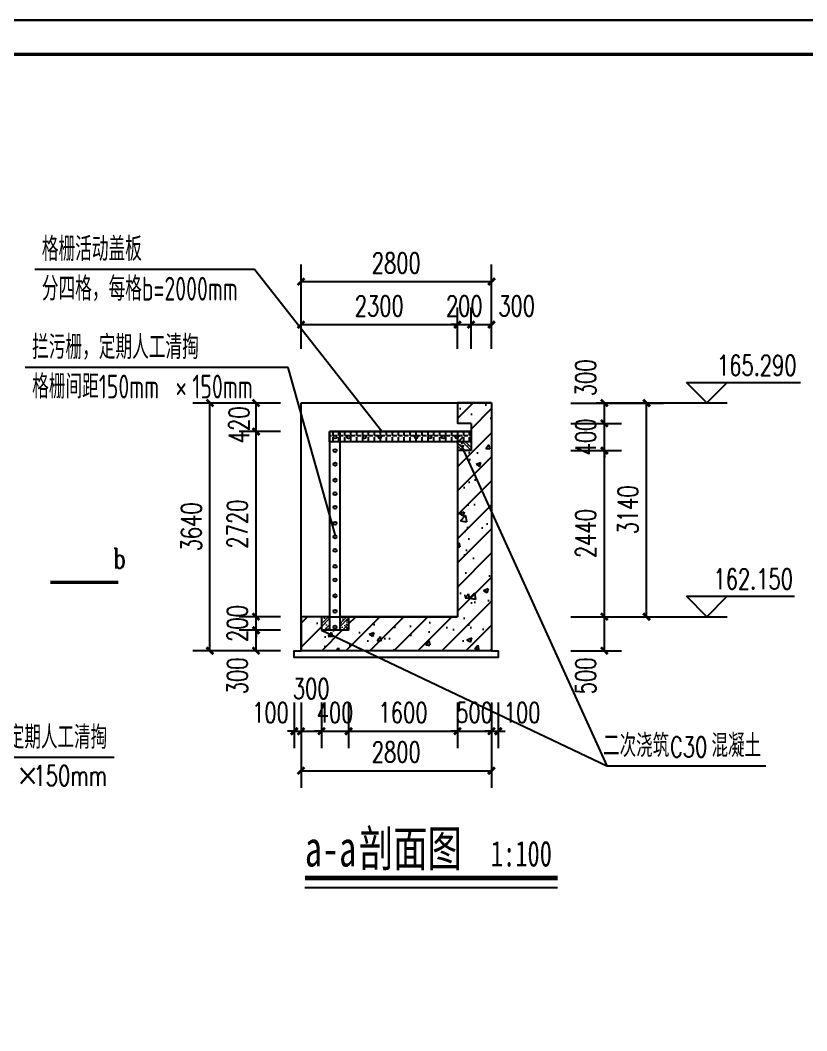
# Model space of a CAD drawing. Header units: millimetres. Extents: x -725 to 2274960, y -506 to 2980382.
# Drawn here: x 2133166 to 2144731, y 2671182 to 2686032 of the extents above; entities that cross this region are included whole.
import ezdxf

# ---------------------------------------------------------------- set-up
doc = ezdxf.new("R2010")
doc.units = ezdxf.units.MM
doc.header["$LTSCALE"] = 1000
for name, color, linetype in [('1', 1, 'Continuous'), ('AXIS', 3, 'Continuous'), ('DIM_ELEV', 3, 'Continuous'), ('DIM_LEAD', 3, 'Continuous'), ('DIM_SYMB', 3, 'Continuous'), ('PUB_DIM', 3, 'Continuous'), ('PUB_TITLE', 4, 'Continuous'), ('YHJ_剖面_梁板', 4, 'Continuous'), ('线框', 2, 'Continuous'), ('细线', 4, 'Continuous')]:
    doc.layers.add(name, color=color, linetype=linetype)
doc.styles.add('_TCH_DIM', font='SIMPLEX', dxfattribs={"bigfont": 'GBCBIG'})
doc.styles.add('_TCH_DIM_T3', font='SIMPLEX', dxfattribs={"width": 0.705882, "bigfont": 'GBCBIG'})
doc.styles.add('_TCH_LABEL', font='COMPLEX', dxfattribs={"bigfont": 'GBCBIG'})
doc.styles.add('biaotilan', font='', dxfattribs={"width": 0.7})
doc.styles.add('TSSD_Rein', font='tssdeng.shx', dxfattribs={"width": 0.7, "bigfont": 'hztxt.shx'})
doc.styles.get('biaotilan').set_extended_font_data('SimSun')
doc.dimstyles.new('_TCH_ARCH&&100', dxfattribs={"dimtxt": 297.5, "dimasz": 100, "dimexe": 250, "dimexo": 300, "dimgap": 126.25, "dimtad": 1, "dimdec": 0, "dimzin": 0, "dimdsep": 46, "dimtxsty": '_TCH_DIM_T3', "dimblk": 'ARCHTICK', "dimcen": 0.09, "dimclrt": 7, "dimazin": 2, "dimtfac": 1, "dimtdec": 0, "dimtix": 1, "dimtmove": 2, "dimatfit": 3, "dimfxl": 75, "dimtolj": 1, "dimtzin": 0, "dimarcsym": 0})
doc.dimstyles.new('_TCH_ARCH_MM_M&&100', dxfattribs={"dimtxt": 297.5, "dimasz": 100, "dimexe": 250, "dimexo": 300, "dimgap": 126.25, "dimtad": 1, "dimdec": 0, "dimzin": 0, "dimdsep": 46, "dimtxsty": '_TCH_DIM_T3', "dimblk": 'ARCHTICK', "dimcen": 0.09, "dimclrt": 7, "dimazin": 2, "dimtfac": 1, "dimtdec": 0, "dimtix": 1, "dimtmove": 2, "dimatfit": 3, "dimfxl": 75, "dimtolj": 1, "dimtzin": 0, "dimarcsym": 0})

# ---------------------------------------------------------------- blocks, each defined once
blk = doc.blocks.new('HAYJZ A3')
blk.add_lwpolyline([(4975, -403417), (46975, -403417), (46975, -433117), (4975, -433117), (4975, -403417)])
at = {"const_width": 50}
blk.add_lwpolyline([(7475, -403917), (46475, -403917), (46475, -432617), (7475, -432617), (7475, -403917)], dxfattribs=at)
at = {"layer": 'PUB_TITLE'}
blk.add_lwpolyline([(4975, -433117), (46975, -433117), (46975, -403417), (4975, -403417)], close=True, dxfattribs=at)
blk = doc.blocks.new('_ArchTick')
at = {"color": 0, "linetype": 'ByBlock', "const_width": 0.4}
blk.add_lwpolyline([(-0.5, -0.5), (0.5, 0.5)], dxfattribs=at)
blk = doc.blocks.new('*D355')
at = {"layer": 'Defpoints', "color": 0, "transparency": 16777216}
for p in [(2140961, 2677267), (2141755, 2677267), (2140961, 2676767)]:
    blk.add_point(p, dxfattribs=at)
at = {"layer": 'DIM_ELEV', "color": 0, "lineweight": -2, "transparency": 16777216}
for p, q in [((2141261, 2677267), (2142005, 2677267)), ((2141755, 2676767), (2141755, 2677267)), ((2141261, 2676767), (2142005, 2676767))]:
    blk.add_line(p, q, dxfattribs=at)
at = {"layer": 'DIM_ELEV', "color": 0, "lineweight": -2, "transparency": 16777216, "xscale": 100, "yscale": 100, "zscale": 100}
for p, rotation in [((2141755, 2677267), 90), ((2141755, 2676767), 270)]:
    blk.add_blockref('_ArchTick', p, dxfattribs=dict(at, rotation=rotation))
at = {"layer": 'DIM_ELEV', "color": 7, "transparency": 16777216, "insert": (2141480, 2676397), "char_height": 297.5, "attachment_point": 5, "rotation": 90, "style": '_TCH_DIM_T3'}
blk.add_mtext('\\A1;500', dxfattribs=at)
blk = doc.blocks.new('*D356')
at = {"layer": 'Defpoints', "color": 0, "transparency": 16777216}
for p in [(2140961, 2679708), (2141755, 2679708), (2140961, 2677267)]:
    blk.add_point(p, dxfattribs=at)
at = {"layer": 'DIM_ELEV', "color": 0, "lineweight": -2, "transparency": 16777216}
for p, q in [((2141261, 2679708), (2142005, 2679708)), ((2141755, 2677267), (2141755, 2679708)), ((2141261, 2677267), (2142005, 2677267))]:
    blk.add_line(p, q, dxfattribs=at)
at = {"layer": 'DIM_ELEV', "color": 0, "lineweight": -2, "transparency": 16777216, "xscale": 100, "yscale": 100, "zscale": 100}
for p, rotation in [((2141755, 2679708), 90), ((2141755, 2677267), 270)]:
    blk.add_blockref('_ArchTick', p, dxfattribs=dict(at, rotation=rotation))
at = {"layer": 'DIM_ELEV', "color": 7, "transparency": 16777216, "insert": (2141480, 2678488), "char_height": 297.5, "attachment_point": 5, "rotation": 90, "style": '_TCH_DIM_T3'}
blk.add_mtext('\\A1;2440', dxfattribs=at)
blk = doc.blocks.new('*D357')
at = {"layer": 'Defpoints', "color": 0, "transparency": 16777216}
for p in [(2140961, 2680108), (2141755, 2680108), (2140961, 2679708)]:
    blk.add_point(p, dxfattribs=at)
at = {"layer": 'DIM_ELEV', "color": 0, "lineweight": -2, "transparency": 16777216}
for p, q in [((2141755, 2680108), (2141755, 2680208)), ((2141261, 2680108), (2142005, 2680108)), ((2141755, 2679708), (2141755, 2680108)), ((2141261, 2679708), (2142005, 2679708)), ((2141755, 2679708), (2141755, 2679608))]:
    blk.add_line(p, q, dxfattribs=at)
at = {"layer": 'DIM_ELEV', "color": 0, "lineweight": -2, "transparency": 16777216, "xscale": 100, "yscale": 100, "zscale": 100}
for p, rotation in [((2141755, 2680108), 270), ((2141755, 2679708), 90)]:
    blk.add_blockref('_ArchTick', p, dxfattribs=dict(at, rotation=rotation))
at = {"layer": 'DIM_ELEV', "color": 7, "transparency": 16777216, "insert": (2141480, 2679908), "char_height": 297.5, "attachment_point": 5, "rotation": 90, "style": '_TCH_DIM_T3'}
blk.add_mtext('\\A1;400', dxfattribs=at)
blk = doc.blocks.new('*D358')
at = {"layer": 'Defpoints', "color": 0, "transparency": 16777216}
for p in [(2140961, 2680407), (2141755, 2680407), (2140961, 2680108)]:
    blk.add_point(p, dxfattribs=at)
at = {"layer": 'DIM_ELEV', "color": 0, "lineweight": -2, "transparency": 16777216}
for p, q in [((2141261, 2680407), (2142005, 2680407)), ((2141755, 2680108), (2141755, 2680407)), ((2141261, 2680108), (2142005, 2680108))]:
    blk.add_line(p, q, dxfattribs=at)
at = {"layer": 'DIM_ELEV', "color": 0, "lineweight": -2, "transparency": 16777216, "xscale": 100, "yscale": 100, "zscale": 100}
for p, rotation in [((2141755, 2680407), 90), ((2141755, 2680108), 270)]:
    blk.add_blockref('_ArchTick', p, dxfattribs=dict(at, rotation=rotation))
at = {"layer": 'DIM_ELEV', "color": 7, "transparency": 16777216, "insert": (2141480, 2680777), "char_height": 297.5, "attachment_point": 5, "rotation": 90, "style": '_TCH_DIM_T3'}
blk.add_mtext('\\A1;300', dxfattribs=at)
blk = doc.blocks.new('*D359')
at = {"layer": 'Defpoints', "color": 0, "transparency": 16777216}
for p in [(2141261, 2680407), (2142375, 2680407), (2141261, 2677267)]:
    blk.add_point(p, dxfattribs=at)
at = {"layer": 'PUB_DIM', "color": 0, "lineweight": -2, "transparency": 16777216}
for p, q in [((2141561, 2680407), (2142625, 2680407)), ((2142375, 2677267), (2142375, 2680407)), ((2141561, 2677267), (2142625, 2677267))]:
    blk.add_line(p, q, dxfattribs=at)
at = {"layer": 'PUB_DIM', "color": 0, "lineweight": -2, "transparency": 16777216, "xscale": 100, "yscale": 100, "zscale": 100}
for p, rotation in [((2142375, 2680407), 90), ((2142375, 2677267), 270)]:
    blk.add_blockref('_ArchTick', p, dxfattribs=dict(at, rotation=rotation))
at = {"layer": 'PUB_DIM', "color": 7, "transparency": 16777216, "insert": (2142100, 2678837), "char_height": 297.5, "attachment_point": 5, "rotation": 90, "style": '_TCH_DIM_T3'}
blk.add_mtext('\\A1;3140', dxfattribs=at)
blk = doc.blocks.new('*D360')
at = {"layer": 'Defpoints', "color": 0, "transparency": 16777216}
for p in [(2137195, 2676304), (2137295, 2676304), (2137295, 2675584)]:
    blk.add_point(p, dxfattribs=at)
at = {"layer": 'PUB_DIM', "color": 0, "lineweight": -2, "transparency": 16777216}
for p, q in [((2137195, 2676004), (2137195, 2675334)), ((2137295, 2676004), (2137295, 2675334)), ((2137195, 2675584), (2137095, 2675584)), ((2137195, 2675584), (2137295, 2675584)), ((2137295, 2675584), (2137395, 2675584))]:
    blk.add_line(p, q, dxfattribs=at)
at = {"layer": 'PUB_DIM', "color": 0, "lineweight": -2, "transparency": 16777216, "xscale": 100, "yscale": 100, "zscale": 100}
blk.add_blockref('_ArchTick', (2137195, 2675584), dxfattribs=at)
at = {"layer": 'PUB_DIM', "color": 0, "lineweight": -2, "transparency": 16777216, "xscale": 100, "yscale": 100, "zscale": 100, "rotation": 180}
blk.add_blockref('_ArchTick', (2137295, 2675584), dxfattribs=at)
at = {"layer": 'PUB_DIM', "color": 7, "transparency": 16777216, "insert": (2136845, 2675859), "char_height": 297.5, "attachment_point": 5, "style": '_TCH_DIM_T3'}
blk.add_mtext('\\A1;100', dxfattribs=at)
blk = doc.blocks.new('*D361')
at = {"layer": 'Defpoints', "color": 0, "transparency": 16777216}
for p in [(2137295, 2676304), (2137595, 2676304), (2137595, 2675584)]:
    blk.add_point(p, dxfattribs=at)
at = {"layer": 'PUB_DIM', "color": 0, "lineweight": -2, "transparency": 16777216}
for p, q in [((2137295, 2676004), (2137295, 2675334)), ((2137595, 2676004), (2137595, 2675334)), ((2137295, 2675584), (2137595, 2675584))]:
    blk.add_line(p, q, dxfattribs=at)
at = {"layer": 'PUB_DIM', "color": 0, "lineweight": -2, "transparency": 16777216, "xscale": 100, "yscale": 100, "zscale": 100, "rotation": 180}
blk.add_blockref('_ArchTick', (2137295, 2675584), dxfattribs=at)
at = {"layer": 'PUB_DIM', "color": 0, "lineweight": -2, "transparency": 16777216, "xscale": 100, "yscale": 100, "zscale": 100}
blk.add_blockref('_ArchTick', (2137595, 2675584), dxfattribs=at)
at = {"layer": 'PUB_DIM', "color": 7, "transparency": 16777216, "insert": (2137445, 2676209), "char_height": 297.5, "attachment_point": 5, "style": '_TCH_DIM_T3'}
blk.add_mtext('\\A1;300', dxfattribs=at)
blk = doc.blocks.new('*D362')
at = {"layer": 'Defpoints', "color": 0, "transparency": 16777216}
for p in [(2137595, 2676304), (2137995, 2676304), (2137995, 2675584)]:
    blk.add_point(p, dxfattribs=at)
at = {"layer": 'PUB_DIM', "color": 0, "lineweight": -2, "transparency": 16777216}
for p, q in [((2137595, 2676004), (2137595, 2675334)), ((2137995, 2676004), (2137995, 2675334)), ((2137595, 2675584), (2137495, 2675584)), ((2137595, 2675584), (2137995, 2675584)), ((2137995, 2675584), (2138095, 2675584))]:
    blk.add_line(p, q, dxfattribs=at)
at = {"layer": 'PUB_DIM', "color": 0, "lineweight": -2, "transparency": 16777216, "xscale": 100, "yscale": 100, "zscale": 100}
blk.add_blockref('_ArchTick', (2137595, 2675584), dxfattribs=at)
at = {"layer": 'PUB_DIM', "color": 0, "lineweight": -2, "transparency": 16777216, "xscale": 100, "yscale": 100, "zscale": 100, "rotation": 180}
blk.add_blockref('_ArchTick', (2137995, 2675584), dxfattribs=at)
at = {"layer": 'PUB_DIM', "color": 7, "transparency": 16777216, "insert": (2137795, 2675859), "char_height": 297.5, "attachment_point": 5, "style": '_TCH_DIM_T3'}
blk.add_mtext('\\A1;400', dxfattribs=at)
blk = doc.blocks.new('*D363')
at = {"layer": 'Defpoints', "color": 0, "transparency": 16777216}
for p in [(2137995, 2676304), (2139595, 2676304), (2139595, 2675584)]:
    blk.add_point(p, dxfattribs=at)
at = {"layer": 'PUB_DIM', "color": 0, "lineweight": -2, "transparency": 16777216}
for p, q in [((2137995, 2676004), (2137995, 2675334)), ((2139595, 2676004), (2139595, 2675334)), ((2137995, 2675584), (2139595, 2675584))]:
    blk.add_line(p, q, dxfattribs=at)
at = {"layer": 'PUB_DIM', "color": 0, "lineweight": -2, "transparency": 16777216, "xscale": 100, "yscale": 100, "zscale": 100, "rotation": 180}
blk.add_blockref('_ArchTick', (2137995, 2675584), dxfattribs=at)
at = {"layer": 'PUB_DIM', "color": 0, "lineweight": -2, "transparency": 16777216, "xscale": 100, "yscale": 100, "zscale": 100}
blk.add_blockref('_ArchTick', (2139595, 2675584), dxfattribs=at)
at = {"layer": 'PUB_DIM', "color": 7, "transparency": 16777216, "insert": (2138795, 2675859), "char_height": 297.5, "attachment_point": 5, "style": '_TCH_DIM_T3'}
blk.add_mtext('\\A1;1600', dxfattribs=at)
blk = doc.blocks.new('*D364')
at = {"layer": 'Defpoints', "color": 0, "transparency": 16777216}
for p in [(2139595, 2676304), (2140095, 2676304), (2140095, 2675584)]:
    blk.add_point(p, dxfattribs=at)
at = {"layer": 'PUB_DIM', "color": 0, "lineweight": -2, "transparency": 16777216}
for p, q in [((2139595, 2676004), (2139595, 2675334)), ((2140095, 2676004), (2140095, 2675334)), ((2139595, 2675584), (2139495, 2675584)), ((2139595, 2675584), (2140095, 2675584)), ((2140095, 2675584), (2140195, 2675584))]:
    blk.add_line(p, q, dxfattribs=at)
at = {"layer": 'PUB_DIM', "color": 0, "lineweight": -2, "transparency": 16777216, "xscale": 100, "yscale": 100, "zscale": 100}
blk.add_blockref('_ArchTick', (2139595, 2675584), dxfattribs=at)
at = {"layer": 'PUB_DIM', "color": 0, "lineweight": -2, "transparency": 16777216, "xscale": 100, "yscale": 100, "zscale": 100, "rotation": 180}
blk.add_blockref('_ArchTick', (2140095, 2675584), dxfattribs=at)
at = {"layer": 'PUB_DIM', "color": 7, "transparency": 16777216, "insert": (2139845, 2675859), "char_height": 297.5, "attachment_point": 5, "style": '_TCH_DIM_T3'}
blk.add_mtext('\\A1;500', dxfattribs=at)
blk = doc.blocks.new('*D365')
at = {"layer": 'Defpoints', "color": 0, "transparency": 16777216}
for p in [(2140095, 2676304), (2140195, 2676304), (2140195, 2675584)]:
    blk.add_point(p, dxfattribs=at)
at = {"layer": 'PUB_DIM', "color": 0, "lineweight": -2, "transparency": 16777216}
for p, q in [((2140095, 2676004), (2140095, 2675334)), ((2140195, 2676004), (2140195, 2675334)), ((2140095, 2675584), (2139995, 2675584)), ((2140095, 2675584), (2140195, 2675584)), ((2140195, 2675584), (2140295, 2675584))]:
    blk.add_line(p, q, dxfattribs=at)
at = {"layer": 'PUB_DIM', "color": 0, "lineweight": -2, "transparency": 16777216, "xscale": 100, "yscale": 100, "zscale": 100}
blk.add_blockref('_ArchTick', (2140095, 2675584), dxfattribs=at)
at = {"layer": 'PUB_DIM', "color": 0, "lineweight": -2, "transparency": 16777216, "xscale": 100, "yscale": 100, "zscale": 100, "rotation": 180}
blk.add_blockref('_ArchTick', (2140195, 2675584), dxfattribs=at)
at = {"layer": 'PUB_DIM', "color": 7, "transparency": 16777216, "insert": (2140545, 2675859), "char_height": 297.5, "attachment_point": 5, "style": '_TCH_DIM_T3'}
blk.add_mtext('\\A1;100', dxfattribs=at)
blk = doc.blocks.new('*D366')
at = {"layer": 'Defpoints', "color": 0, "transparency": 16777216}
for p in [(2137295, 2676004), (2140095, 2676004), (2140095, 2675004)]:
    blk.add_point(p, dxfattribs=at)
at = {"layer": 'PUB_DIM', "color": 0, "lineweight": -2, "transparency": 16777216}
for p, q in [((2137295, 2675704), (2137295, 2674754)), ((2140095, 2675704), (2140095, 2674754)), ((2137295, 2675004), (2140095, 2675004))]:
    blk.add_line(p, q, dxfattribs=at)
at = {"layer": 'PUB_DIM', "color": 0, "lineweight": -2, "transparency": 16777216, "xscale": 100, "yscale": 100, "zscale": 100, "rotation": 180}
blk.add_blockref('_ArchTick', (2137295, 2675004), dxfattribs=at)
at = {"layer": 'PUB_DIM', "color": 0, "lineweight": -2, "transparency": 16777216, "xscale": 100, "yscale": 100, "zscale": 100}
blk.add_blockref('_ArchTick', (2140095, 2675004), dxfattribs=at)
at = {"layer": 'PUB_DIM', "color": 7, "transparency": 16777216, "insert": (2138695, 2675279), "char_height": 297.5, "attachment_point": 5, "style": '_TCH_DIM_T3'}
blk.add_mtext('\\A1;2800', dxfattribs=at)
blk = doc.blocks.new('*D367')
at = {"layer": 'Defpoints', "color": 0, "transparency": 16777216}
for p in [(2139595, 2681559), (2137295, 2680903), (2139595, 2680903)]:
    blk.add_point(p, dxfattribs=at)
at = {"layer": 'PUB_DIM', "color": 0, "lineweight": -2, "transparency": 16777216}
for p, q in [((2137295, 2681203), (2137295, 2681809)), ((2139595, 2681203), (2139595, 2681809)), ((2137295, 2681559), (2139595, 2681559))]:
    blk.add_line(p, q, dxfattribs=at)
at = {"layer": 'PUB_DIM', "color": 0, "lineweight": -2, "transparency": 16777216, "xscale": 100, "yscale": 100, "zscale": 100, "rotation": 180}
blk.add_blockref('_ArchTick', (2137295, 2681559), dxfattribs=at)
at = {"layer": 'PUB_DIM', "color": 0, "lineweight": -2, "transparency": 16777216, "xscale": 100, "yscale": 100, "zscale": 100}
blk.add_blockref('_ArchTick', (2139595, 2681559), dxfattribs=at)
at = {"layer": 'PUB_DIM', "color": 7, "transparency": 16777216, "insert": (2138445, 2681834), "char_height": 297.5, "attachment_point": 5, "style": '_TCH_DIM_T3'}
blk.add_mtext('\\A1;2300', dxfattribs=at)
blk = doc.blocks.new('*D368')
at = {"layer": 'Defpoints', "color": 0, "transparency": 16777216}
for p in [(2139795, 2681559), (2139595, 2680903), (2139795, 2680903)]:
    blk.add_point(p, dxfattribs=at)
at = {"layer": 'PUB_DIM', "color": 0, "lineweight": -2, "transparency": 16777216}
for p, q in [((2139595, 2681203), (2139595, 2681809)), ((2139795, 2681203), (2139795, 2681809)), ((2139595, 2681559), (2139495, 2681559)), ((2139595, 2681559), (2139795, 2681559)), ((2139795, 2681559), (2139895, 2681559))]:
    blk.add_line(p, q, dxfattribs=at)
at = {"layer": 'PUB_DIM', "color": 0, "lineweight": -2, "transparency": 16777216, "xscale": 100, "yscale": 100, "zscale": 100}
blk.add_blockref('_ArchTick', (2139595, 2681559), dxfattribs=at)
at = {"layer": 'PUB_DIM', "color": 0, "lineweight": -2, "transparency": 16777216, "xscale": 100, "yscale": 100, "zscale": 100, "rotation": 180}
blk.add_blockref('_ArchTick', (2139795, 2681559), dxfattribs=at)
at = {"layer": 'PUB_DIM', "color": 7, "transparency": 16777216, "insert": (2139695, 2681834), "char_height": 297.5, "attachment_point": 5, "style": '_TCH_DIM_T3'}
blk.add_mtext('\\A1;200', dxfattribs=at)
blk = doc.blocks.new('*D369')
at = {"layer": 'Defpoints', "color": 0, "transparency": 16777216}
for p in [(2140095, 2681559), (2139795, 2680903), (2140095, 2680903)]:
    blk.add_point(p, dxfattribs=at)
at = {"layer": 'PUB_DIM', "color": 0, "lineweight": -2, "transparency": 16777216}
for p, q in [((2139795, 2681203), (2139795, 2681809)), ((2140095, 2681203), (2140095, 2681809)), ((2139795, 2681559), (2140095, 2681559))]:
    blk.add_line(p, q, dxfattribs=at)
at = {"layer": 'PUB_DIM', "color": 0, "lineweight": -2, "transparency": 16777216, "xscale": 100, "yscale": 100, "zscale": 100, "rotation": 180}
blk.add_blockref('_ArchTick', (2139795, 2681559), dxfattribs=at)
at = {"layer": 'PUB_DIM', "color": 0, "lineweight": -2, "transparency": 16777216, "xscale": 100, "yscale": 100, "zscale": 100}
blk.add_blockref('_ArchTick', (2140095, 2681559), dxfattribs=at)
at = {"layer": 'PUB_DIM', "color": 7, "transparency": 16777216, "insert": (2140465, 2681834), "char_height": 297.5, "attachment_point": 5, "style": '_TCH_DIM_T3'}
blk.add_mtext('\\A1;300', dxfattribs=at)
blk = doc.blocks.new('*D370')
at = {"layer": 'Defpoints', "color": 0, "transparency": 16777216}
for p in [(2136634, 2677067), (2137295, 2677067), (2137295, 2676767)]:
    blk.add_point(p, dxfattribs=at)
at = {"layer": 'PUB_DIM', "color": 0, "lineweight": -2, "transparency": 16777216}
for p, q in [((2136995, 2677067), (2136384, 2677067)), ((2136634, 2676767), (2136634, 2677067)), ((2136995, 2676767), (2136384, 2676767))]:
    blk.add_line(p, q, dxfattribs=at)
at = {"layer": 'PUB_DIM', "color": 0, "lineweight": -2, "transparency": 16777216, "xscale": 100, "yscale": 100, "zscale": 100}
for p, rotation in [((2136634, 2677067), 90), ((2136634, 2676767), 270)]:
    blk.add_blockref('_ArchTick', p, dxfattribs=dict(at, rotation=rotation))
at = {"layer": 'PUB_DIM', "color": 7, "transparency": 16777216, "insert": (2136359, 2676397), "char_height": 297.5, "attachment_point": 5, "rotation": 90, "style": '_TCH_DIM_T3'}
blk.add_mtext('\\A1;300', dxfattribs=at)
blk = doc.blocks.new('*D371')
at = {"layer": 'Defpoints', "color": 0, "transparency": 16777216}
for p in [(2136634, 2677267), (2137295, 2677267), (2137295, 2677067)]:
    blk.add_point(p, dxfattribs=at)
at = {"layer": 'PUB_DIM', "color": 0, "lineweight": -2, "transparency": 16777216}
for p, q in [((2136634, 2677267), (2136634, 2677367)), ((2136995, 2677267), (2136384, 2677267)), ((2136634, 2677067), (2136634, 2677267)), ((2136995, 2677067), (2136384, 2677067)), ((2136634, 2677067), (2136634, 2676967))]:
    blk.add_line(p, q, dxfattribs=at)
at = {"layer": 'PUB_DIM', "color": 0, "lineweight": -2, "transparency": 16777216, "xscale": 100, "yscale": 100, "zscale": 100}
for p, rotation in [((2136634, 2677267), 270), ((2136634, 2677067), 90)]:
    blk.add_blockref('_ArchTick', p, dxfattribs=dict(at, rotation=rotation))
at = {"layer": 'PUB_DIM', "color": 7, "transparency": 16777216, "insert": (2136359, 2677167), "char_height": 297.5, "attachment_point": 5, "rotation": 90, "style": '_TCH_DIM_T3'}
blk.add_mtext('\\A1;200', dxfattribs=at)
blk = doc.blocks.new('*D372')
at = {"layer": 'Defpoints', "color": 0, "transparency": 16777216}
for p in [(2136634, 2679988), (2137295, 2679988), (2137295, 2677267)]:
    blk.add_point(p, dxfattribs=at)
at = {"layer": 'PUB_DIM', "color": 0, "lineweight": -2, "transparency": 16777216}
for p, q in [((2136995, 2679988), (2136384, 2679988)), ((2136634, 2677267), (2136634, 2679988)), ((2136995, 2677267), (2136384, 2677267))]:
    blk.add_line(p, q, dxfattribs=at)
at = {"layer": 'PUB_DIM', "color": 0, "lineweight": -2, "transparency": 16777216, "xscale": 100, "yscale": 100, "zscale": 100}
for p, rotation in [((2136634, 2679988), 90), ((2136634, 2677267), 270)]:
    blk.add_blockref('_ArchTick', p, dxfattribs=dict(at, rotation=rotation))
at = {"layer": 'PUB_DIM', "color": 7, "transparency": 16777216, "insert": (2136359, 2678628), "char_height": 297.5, "attachment_point": 5, "rotation": 90, "style": '_TCH_DIM_T3'}
blk.add_mtext('\\A1;2720', dxfattribs=at)
blk = doc.blocks.new('*D373')
at = {"layer": 'Defpoints', "color": 0, "transparency": 16777216}
for p in [(2136634, 2680407), (2137295, 2680407), (2137295, 2679988)]:
    blk.add_point(p, dxfattribs=at)
at = {"layer": 'PUB_DIM', "color": 0, "lineweight": -2, "transparency": 16777216}
for p, q in [((2136995, 2680407), (2136384, 2680407)), ((2136634, 2679988), (2136634, 2680407)), ((2136995, 2679988), (2136384, 2679988))]:
    blk.add_line(p, q, dxfattribs=at)
at = {"layer": 'PUB_DIM', "color": 0, "lineweight": -2, "transparency": 16777216, "xscale": 100, "yscale": 100, "zscale": 100}
for p, rotation in [((2136634, 2680407), 90), ((2136634, 2679988), 270)]:
    blk.add_blockref('_ArchTick', p, dxfattribs=dict(at, rotation=rotation))
at = {"layer": 'PUB_DIM', "color": 7, "transparency": 16777216, "insert": (2136384, 2680086), "char_height": 297.5, "attachment_point": 5, "rotation": 90, "style": '_TCH_DIM_T3'}
blk.add_mtext('\\A1;420', dxfattribs=at)
blk = doc.blocks.new('*D374')
at = {"layer": 'Defpoints', "color": 0, "transparency": 16777216}
for p in [(2140095, 2682191), (2137295, 2681203), (2140095, 2681203)]:
    blk.add_point(p, dxfattribs=at)
at = {"layer": 'PUB_DIM', "color": 0, "lineweight": -2, "transparency": 16777216}
for p, q in [((2137295, 2681503), (2137295, 2682441)), ((2140095, 2681503), (2140095, 2682441)), ((2137295, 2682191), (2140095, 2682191))]:
    blk.add_line(p, q, dxfattribs=at)
at = {"layer": 'PUB_DIM', "color": 0, "lineweight": -2, "transparency": 16777216, "xscale": 100, "yscale": 100, "zscale": 100, "rotation": 180}
blk.add_blockref('_ArchTick', (2137295, 2682191), dxfattribs=at)
at = {"layer": 'PUB_DIM', "color": 0, "lineweight": -2, "transparency": 16777216, "xscale": 100, "yscale": 100, "zscale": 100}
blk.add_blockref('_ArchTick', (2140095, 2682191), dxfattribs=at)
at = {"layer": 'PUB_DIM', "color": 7, "transparency": 16777216, "insert": (2138695, 2682466), "char_height": 297.5, "attachment_point": 5, "style": '_TCH_DIM_T3'}
blk.add_mtext('\\A1;2800', dxfattribs=at)
blk = doc.blocks.new('*D375')
at = {"layer": 'Defpoints', "color": 0, "transparency": 16777216}
for p in [(2135956, 2680407), (2136995, 2680407), (2136995, 2676767)]:
    blk.add_point(p, dxfattribs=at)
at = {"layer": 'PUB_DIM', "color": 0, "lineweight": -2, "transparency": 16777216}
for p, q in [((2136695, 2680407), (2135706, 2680407)), ((2135956, 2676767), (2135956, 2680407)), ((2136695, 2676767), (2135706, 2676767))]:
    blk.add_line(p, q, dxfattribs=at)
at = {"layer": 'PUB_DIM', "color": 0, "lineweight": -2, "transparency": 16777216, "xscale": 100, "yscale": 100, "zscale": 100}
for p, rotation in [((2135956, 2680407), 90), ((2135956, 2676767), 270)]:
    blk.add_blockref('_ArchTick', p, dxfattribs=dict(at, rotation=rotation))
at = {"layer": 'PUB_DIM', "color": 7, "transparency": 16777216, "insert": (2135681, 2678587), "char_height": 297.5, "attachment_point": 5, "rotation": 90, "style": '_TCH_DIM_T3'}
blk.add_mtext('\\A1;3640', dxfattribs=at)

msp = doc.modelspace()

# ---------------------------------------------------------------- hatches: boundary and pattern name
at = {"layer": 'YHJ_剖面_梁板'}
h = msp.add_hatch(dxfattribs=at)
h.set_pattern_fill('钢筋混凝土', color=8, scale=100)
h.set_pattern_definition([(45, (0, 0), (-176.776695, 176.776695), []), (50, (0, 0), (717.26018, -62.75213), [75, -825]), (355, (0, 0), (-138.75133, 752.19213), [60, -660]), (100.4514, (59.8, -5.2), (578.50938, 689.43954), [63.74019, -701.14211]), (46.1842, (0, 200), (1067.24105, -165.51901), [112.5, -1237.5]), (96.6356, (88.9, 186.2), (934.6627, 974.11787), [95.6103, -1051.713]), (351.1842, (0, 200), (934.66195, 974.1186), [90, -990]), (21, (100, 150), (596.90705, -402.61889), [75, -825]), (326, (100, 150), (243.31533, 725.15005), [60, -660]), (71.4514, (149.74, 116.45), (840.22263, 322.5305), [63.74019, -701.14211]), (37.5, (0, 0), (12.159855, 332.893854), [0, -652, 0, -670, 0, -662.5]), (7.5, (0, 0), (263.069537, 394.411712), [0, -382, 0, -637, 0, -252.5]), (327.5, (-223, 0), (533.822436, -22.554872), [0, -250, 0, -780, 0, -1035]), (317.5, (-323, 0), (583.18617, 100.10498), [0, -325, 0, -518, 0, -735])])
h.paths.add_polyline_path([(2140095.2086, 2678955.0729), (2139595.2086, 2680097.9988), (2139595.2086, 2677267.4659), (2137995.2086, 2677267.4659), (2137995.2086, 2677067.4659), (2137595.2086, 2677067.4659), (2138227.4263, 2676767.4659), (2140095.2086, 2676767.4659)])
h.paths.add_polyline_path([(2137595.2086, 2677067.4659), (2137595.2086, 2677267.4659), (2137295.2086, 2677267.4659), (2137295.2086, 2676767.4659), (2138227.4263, 2676767.4659)])
h.paths.add_polyline_path([(2140095.2086, 2680407.4659), (2139595.2086, 2680407.4659), (2139595.2086, 2680107.5705), (2139795.2086, 2680107.5705), (2139795.2086, 2679707.5705), (2139766.0108, 2679707.5705), (2140095.2086, 2678955.0729)])
h = msp.add_hatch(dxfattribs=at)
h.set_pattern_fill('ANGLE', color=8, scale=25)
h.set_pattern_definition([(0, (89763.09, 6506.74), (0, 87.3125), [63.5, -23.8125]), (90, (89763.09, 6506.74), (-87.3125, 5e-15), [63.5, -23.8125])])
h.paths.add_polyline_path([(2137714.9434, 2679987.8357), (2139795.2086, 2679987.8357), (2139795.2086, 2679837.8357), (2137714.9434, 2679837.8357)])
at = {"layer": '细线', "linetype": 'Continuous', "lineweight": 0, "ltscale": 0.5}
h = msp.add_hatch(dxfattribs=at)
h.set_pattern_fill('AR-CONC', color=8, angle=90)
h.set_pattern_definition([(140, (2124175.47, 2689672.85), (15.9391, 182.1847), [19.05, -209.55]), (85, (2124175.47, 2689672.85), (-191.0568, -35.2434), [15.24, -167.6406]), (190.4514, (2124176.8, 2689688.03), (-175.1178, 146.9412), [16.19, -178.0902]), (136.1842, (2124124.67, 2689672.85), (42.0423, 271.079), [28.575, -314.325]), (186.6356, (2124128.17, 2689695.44), (-247.426, 237.404), [24.285, -267.1356]), (81.1842, (2124124.67, 2689672.85), (-247.426, 237.404), [22.86, -251.4597]), (111, (2124137.37, 2689698.25), (102.2652, 151.6144), [19.05, -209.55]), (56, (2124137.37, 2689698.25), (-184.188, 61.802), [15.24, -167.64]), (161.4514, (2124145.9, 2689710.89), (-81.9228, 213.4164), [16.19, -178.09]), (127.5, (2124175.47, 2689672.85), (-84.55504, 3.0886), [0, -165.608, 0, -170.18, 0, -168.275]), (97.5, (2124175.47, 2689672.85), (-100.18057, 66.81966), [0, -97.028, 0, -161.798, 0, -64.135]), (57.5, (2124175.47, 2689616.21), (5.72874, 135.5906), [0, -63.5, 0, -198.12, 0, -262.89]), (47.5, (2124175.47, 2689590.81), (-25.4265, 148.1292), [0, -82.55, 0, -131.572, 0, -186.69])])
h.paths.add_polyline_path([(2139595.2086, 2679837.8357), (2139595.2086, 2679707.5705), (2139795.2086, 2679707.5705), (2139795.2086, 2679837.8357)])
h = msp.add_hatch(dxfattribs=at)
h.set_pattern_fill('ANSI32', color=8, scale=10, angle=90)
h.set_pattern_definition([(135, (2124175.47, 2689672.85), (-67.3519, -67.3519), []), (135, (2124175.47, 2689717.75), (-67.3519, -67.3519), [])])
h.paths.add_polyline_path([(2139595.2086, 2679837.8357), (2139595.2086, 2679707.5705), (2139795.2086, 2679707.5705), (2139795.2086, 2679837.8357)])
h = msp.add_hatch(dxfattribs=at)
h.set_pattern_fill('AR-CONC', color=8)
h.set_pattern_definition([(50, (2207960.86, 2755880.73), (182.18467, -15.93909), [19.05, -209.55]), (355, (2207960.86, 2755880.73), (-35.24342, 191.05685), [15.24, -167.6406]), (100.45144, (2207976.05, 2755879.4), (146.94125, 175.11775), [16.19, -178.09024]), (46.1842, (2207960.86, 2755931.53), (271.07904, -42.04233), [28.575, -314.325]), (96.63556, (2207983.45, 2755928.03), (237.40413, 247.4261), [24.285, -267.1356]), (351.18415, (2207960.86, 2755931.53), (237.4041, 247.4261), [22.86, -251.4597]), (21, (2207986.26, 2755918.83), (151.6144, -102.2652), [19.05, -209.55]), (326, (2207986.26, 2755918.83), (61.80203, 184.18797), [15.24, -167.64]), (71.45144, (2207998.9, 2755910.31), (213.41642, 81.92277), [16.19, -178.08994]), (37.5, (2207960.865, 2755880.734), (3.088603, 84.55504), [0, -165.608, 0, -170.18, 0, -168.275]), (7.5, (2207960.86, 2755880.73), (66.81966, 100.180575), [0, -97.028, 0, -161.798, 0, -64.135]), (327.5, (2207904.22, 2755880.734), (135.590595, -5.728744), [0, -63.5, 0, -198.12, 0, -262.89]), (317.5, (2207878.82, 2755880.73), (148.12918, 25.42649), [0, -82.55, 0, -131.572, 0, -186.69])])
h.paths.add_polyline_path([(2137995.2086, 2677267.4659), (2137864.9434, 2677267.4659), (2137864.9434, 2677067.4659), (2137995.2086, 2677067.4659)])
h.paths.add_polyline_path([(2137714.9434, 2677267.4659), (2137595.2086, 2677267.4659), (2137595.2086, 2677067.4659), (2137714.9434, 2677067.4659)])
h = msp.add_hatch(dxfattribs=at)
h.set_pattern_fill('ANSI32', color=8, scale=10)
h.set_pattern_definition([(45, (2207960.86, 2755880.73), (-67.35192, 67.35192), []), (45, (2208005.77, 2755880.73), (-67.35192, 67.35192), [])])
h.paths.add_polyline_path([(2137714.9434, 2677267.4659), (2137595.2086, 2677267.4659), (2137595.2086, 2677067.4659), (2137714.9434, 2677067.4659)])
h.paths.add_polyline_path([(2137995.2086, 2677267.4659), (2137864.9434, 2677267.4659), (2137864.9434, 2677067.4659), (2137995.2086, 2677067.4659)])

# ---------------------------------------------------------------- linework, layer by layer
at = {"layer": '1'}
msp.add_line((2137702.6042, 2677267.4659), (2139595.2086, 2677267.4659), dxfattribs=at)
at = {"layer": 'AXIS'}
msp.add_line((2131240.2747, 2675203.271), (2134547.0009, 2675203.271), dxfattribs=at)
at = {"layer": 'DIM_ELEV'}
for p, q in [((2143260.1045, 2680407.4659), (2142960.1045, 2680707.4659)), ((2142960.1045, 2680707.4659), (2144640.1045, 2680707.4659)), ((2143260.1045, 2680407.4659), (2143560.1045, 2680707.4659)), ((2141632.6116, 2680407.4659), (2143560.1045, 2680407.4659)), ((2143260.1045, 2677267.4659), (2142960.1045, 2677567.4659)), ((2142960.1045, 2677567.4659), (2144548.1045, 2677567.4659)), ((2143260.1045, 2677267.4659), (2143560.1045, 2677567.4659)), ((2141921.8727, 2677267.4659), (2143560.1045, 2677267.4659))]:
    msp.add_line(p, q, dxfattribs=at)
at = {"layer": 'DIM_LEAD'}
for p, q in [((2136610.9949, 2682366.9346), (2133379.7778, 2682366.9346)), ((2138481.46, 2679987.8357), (2136610.9949, 2682366.9346)), ((2137104.6569, 2680928.4728), (2133237.1035, 2680928.4728)), ((2137795.2086, 2678477.2001), (2137104.6569, 2680928.4728)), ((2139663.127, 2679755.1306), (2141792.2514, 2675075.8847)), ((2137595.2086, 2677067.4659), (2141792.2514, 2675075.8847)), ((2141792.2514, 2675075.8847), (2144130.2569, 2675075.8847))]:
    msp.add_line(p, q, dxfattribs=at)
at = {"layer": 'DIM_SYMB'}
for points, const_width in [([(2133609.0579, 2677773.7036), (2134609.0579, 2677773.7036)], 50), ([(2137351.192, 2673427.3066), (2141067.8587, 2673427.3066)], 70)]:
    msp.add_lwpolyline(points, dxfattribs=dict(at, const_width=const_width))
msp.add_lwpolyline([(2137351.192, 2673287.3066), (2141067.8587, 2673287.3066)], dxfattribs=at)
at = {"layer": 'YHJ_剖面_梁板'}
for p, q in [((2137295.2086, 2676767.4659), (2137295.2086, 2680407.4659)), ((2137295.2086, 2680407.4659), (2140095.2086, 2680407.4659)), ((2139595.2086, 2680407.4659), (2139595.2086, 2680107.5705)), ((2140095.2086, 2680407.4659), (2140095.2086, 2676767.4659)), ((2139795.2086, 2680107.5705), (2139595.2086, 2680107.5705)), ((2139595.2086, 2679987.8357), (2139595.2086, 2677267.4659)), ((2139795.2086, 2680107.5705), (2139795.2086, 2679707.5705)), ((2139795.2086, 2679707.5705), (2139595.2086, 2679707.5705)), ((2137595.2086, 2677267.4659), (2137595.2086, 2677067.4659)), ((2137995.2086, 2677267.4659), (2137995.2086, 2677067.4659)), ((2137995.2086, 2677067.4659), (2137595.2086, 2677067.4659)), ((2140095.2086, 2676767.4659), (2137295.2086, 2676767.4659))]:
    msp.add_line(p, q, dxfattribs=at)
at = {"layer": 'YHJ_剖面_梁板', "const_width": 0.0000001}
for points in [[(2138341.2026, 2680407.4659), (2137295.2086, 2680407.4659)], [(2139595.2086, 2677267.4659), (2137295.2086, 2677267.4659)]]:
    msp.add_lwpolyline(points, dxfattribs=at)
at = {"layer": 'YHJ_剖面_梁板'}
msp.add_lwpolyline([(2137714.9434, 2679987.8357), (2139795.2086, 2679987.8357), (2139795.2086, 2679837.8357), (2137714.9434, 2679837.8357)], close=True, dxfattribs=at)
msp.add_lwpolyline([(2140095.2086, 2676767.4659), (2140195.2086, 2676767.4659), (2140195.2086, 2676667.4659), (2137195.2086, 2676667.4659), (2137195.2086, 2676767.4659), (2137295.2086, 2676767.4659)], dxfattribs=at)
at = {"layer": '线框', "lineweight": -3}
for p, q in [((2140095.2086, 2680407.4659), (2139595.2086, 2680407.4659)), ((2139595.2086, 2680157.4462), (2139595.2086, 2680107.5705)), ((2139595.2086, 2679987.8357), (2139595.2086, 2678307.2567)), ((2137714.9434, 2677267.4659), (2137295.2086, 2677267.4659)), ((2137295.2086, 2677267.4659), (2137295.2086, 2676767.4659)), ((2139595.2086, 2677267.4659), (2137864.9434, 2677267.4659))]:
    msp.add_line(p, q, dxfattribs=at)
at = {"layer": '线框', "color": 14, "lineweight": -3}
for p, q in [((2137714.9434, 2679987.8357), (2137714.9434, 2677067.4659)), ((2139795.2086, 2679987.8357), (2137714.9434, 2679987.8357)), ((2137864.9434, 2679987.8357), (2137864.9434, 2677067.4659)), ((2139795.2086, 2679837.8357), (2137714.9434, 2679837.8357))]:
    msp.add_line(p, q, dxfattribs=at)
at = {"layer": '线框', "color": 8, "lineweight": -3}
msp.add_line((2139595.2086, 2679907.4659), (2139595.2086, 2679807.3613), dxfattribs=at)
at = {"layer": '线框', "color": 14, "lineweight": -3}
for centre in [(2137795.2993, 2679907.5705), (2137994.7807, 2679907.5705), (2138227.2593, 2679907.5705), (2138452.8837, 2679907.5705), (2138987.3028, 2679907.5705), (2139186.7842, 2679907.5705), (2139386.2656, 2679907.5705), (2139585.7469, 2679907.5705), (2137795.2086, 2679707.4649), (2137795.2086, 2679507.9836), (2137795.2086, 2679273.5644), (2137795.2086, 2679074.083), (2137795.2086, 2678874.6017), (2137795.2086, 2678640.1825), (2137795.2086, 2678440.7011), (2137795.2086, 2678241.2198), (2137795.2086, 2678006.8006), (2137795.2086, 2677807.3192), (2137795.2086, 2677572.9001), (2137795.2086, 2677347.2757), (2137795.2086, 2677114.7971)]:
    msp.add_circle(centre, 23.0556, dxfattribs=at)

# ---------------------------------------------------------------- block references
msp.add_blockref('HAYJZ A3', (2112308.4813, 3089449.0067))

# ---------------------------------------------------------------- texts
at = {"layer": 'AXIS', "color": 7, "style": '_TCH_DIM'}
for s, height, p in [('可拆卸拦污栅，定期人工清掏', 337.588652, (2131284.5541, 2675326.888)), ('×', 337.5887, (2133116.2563, 2674781.7817))]:
    msp.add_text(s, height=height, dxfattribs=at).set_placement(p)
at = {"layer": 'AXIS', "color": 7, "style": '_TCH_DIM', "width": 0.705882}
msp.add_text('150mm', height=297.5, dxfattribs=at).set_placement((2133362.0009, 2674781.7817))
at = {"layer": 'DIM_ELEV', "color": 7, "style": '_TCH_DIM', "width": 0.705882}
for s, p in [('165.290', (2143410.1045, 2680812.4659)), ('162.150', (2143358.1045, 2677672.4659))]:
    msp.add_text(s, height=297.5, dxfattribs=at).set_placement(p)
at = {"layer": 'DIM_LEAD', "color": 7}
for s, height, style, width, p in [('格栅活动盖板', 350, 'TSSD_Rein', 0.7, (2133484.7778, 2682495.0963)), ('分四格，每格', 350, 'TSSD_Rein', 0.7, (2133484.7778, 2681911.9346)), ('b=2000mm', 350, 'TSSD_Rein', 0.7, (2134954.7778, 2681911.9346)), ('拦污栅，定期人工清掏', 350, 'TSSD_Rein', 0.7, (2133342.1035, 2681052.7742)), ('格栅间距', 350, 'TSSD_Rein', 0.7, (2133342.1035, 2680473.4728)), ('150mm', 350, 'TSSD_Rein', 0.7, (2134322.1035, 2680473.4728)), ('150mm', 350, 'TSSD_Rein', 0.7, (2135697.8727, 2680473.4728)), ('×', 350, 'TSSD_Rein', 0.7, (2135452.8727, 2680473.4728)), ('C30', 297.5, '_TCH_DIM', 0.705882, (2142718.9803, 2675203.2251))]:
    msp.add_text(s, height=height, dxfattribs=dict(at, style=style, width=width)).set_placement(p)
at = {"layer": 'DIM_LEAD', "color": 7, "style": '_TCH_DIM'}
for s, p in [('二次浇筑', (2141736.0016, 2675203.2251)), ('混凝土', (2143328.9803, 2675203.2251))]:
    msp.add_text(s, height=337.58865, dxfattribs=at).set_placement(p)
at = {"layer": 'DIM_SYMB', "color": 7}
for s, height, style, width, p in [('b', 297.5, '_TCH_LABEL', 0.705882, (2134529.0579, 2677974.9536)), ('剖面图', 528.69198, 'biaotilan', 0.7, (2138145.1161, 2673596.4624)), ('a-a', 528.69198, 'biaotilan', 0.7, (2137351.192, 2673596.4624)), ('1:100', 377.63713, 'biaotilan', 0.7, (2140084.7363, 2673596.4624))]:
    msp.add_text(s, height=height, dxfattribs=dict(at, style=style, width=width)).set_placement(p)

# ---------------------------------------------------------------- dimensions: what is measured, and where the dimension line sits
at = {"layer": 'DIM_ELEV'}
for base, p1, p2, picture, middle in [((2141754.5131, 2680407.4659), (2140960.7102, 2680107.5705), (2140960.7102, 2680407.4659), '*D358', (2141479.5131, 2680777.4659)), ((2141754.5131, 2677267.4659), (2140960.7102, 2676767.4659), (2140960.7102, 2677267.4659), '*D355', (2141479.5131, 2676397.4659))]:
    dim = msp.add_linear_dim(base=base, p1=p1, p2=p2, angle=90, dimstyle='_TCH_ARCH&&100', dxfattribs=at)
    dim.commit()
    dim.dimension.update_dxf_attribs({"geometry": picture, "text_midpoint": middle, "dimtype": 161})
for p1, p2, picture, middle in [((2140960.7102, 2679707.5705), (2140960.7102, 2680107.5705), '*D357', (2141479.5131, 2679907.5705)), ((2140960.7102, 2677267.4659), (2140960.7102, 2679707.5705), '*D356', (2141479.5131, 2678487.5182))]:
    dim = msp.add_aligned_dim(p1=p1, p2=p2, distance=-793.8029, dimstyle='_TCH_ARCH&&100', dxfattribs=at)
    dim.commit()
    dim.dimension.update_dxf_attribs({"geometry": picture, "text_midpoint": middle})
at = {"layer": 'PUB_DIM'}
for p1, p2, distance, dimstyle, picture, middle in [((2137295.2086, 2681202.9157), (2140095.2086, 2681202.9157), 987.9758, '_TCH_ARCH_MM_M&&100', '*D374', (2138695.2086, 2682465.8915)), ((2137295.2086, 2680902.9157), (2139595.2086, 2680902.9157), 656.58, '_TCH_ARCH_MM_M&&100', '*D367', (2138445.2086, 2681834.4957)), ((2139595.2086, 2680902.9157), (2139795.2086, 2680902.9157), 656.58, '_TCH_ARCH_MM_M&&100', '*D368', (2139695.2086, 2681834.4957)), ((2136995.2086, 2676767.4659), (2136995.2086, 2680407.4659), 1038.7723, '_TCH_ARCH_MM_M&&100', '*D375', (2135681.4363, 2678587.4659)), ((2141260.7102, 2677267.4659), (2141260.7102, 2680407.4659), -1114.0541, '_TCH_ARCH&&100', '*D359', (2142099.7643, 2678837.4659)), ((2137295.2086, 2677267.4659), (2137295.2086, 2679987.8357), 661.5425, '_TCH_ARCH_MM_M&&100', '*D372', (2136358.6661, 2678627.6508)), ((2137295.2086, 2677067.4659), (2137295.2086, 2677267.4659), 661.5425, '_TCH_ARCH_MM_M&&100', '*D371', (2136358.6661, 2677167.4659)), ((2137595.2086, 2676303.8346), (2137995.2086, 2676303.8346), -719.6735, '_TCH_ARCH_MM_M&&100', '*D362', (2137795.2086, 2675859.1611)), ((2137995.2086, 2676303.8346), (2139595.2086, 2676303.8346), -719.6735, '_TCH_ARCH_MM_M&&100', '*D363', (2138795.2086, 2675859.1611)), ((2139595.2086, 2676303.8346), (2140095.2086, 2676303.8346), -719.6735, '_TCH_ARCH_MM_M&&100', '*D364', (2139845.2086, 2675859.1611)), ((2137295.2086, 2676003.8346), (2140095.2086, 2676003.8346), -1000.3249, '_TCH_ARCH_MM_M&&100', '*D366', (2138695.2086, 2675278.5097))]:
    dim = msp.add_aligned_dim(p1=p1, p2=p2, distance=distance, dimstyle=dimstyle, dxfattribs=at)
    dim.commit()
    dim.dimension.update_dxf_attribs({"geometry": picture, "text_midpoint": middle})
for base, p1, p2, angle, picture, middle in [((2140095.2086, 2681559.4957), (2139795.2086, 2680902.9157), (2140095.2086, 2680902.9157), 0, '*D369', (2140465.2086, 2681834.4957)), ((2136633.6661, 2680407.4659), (2137295.2086, 2679987.8357), (2137295.2086, 2680407.4659), 90, '*D373', (2136383.6661, 2680085.5249)), ((2136633.6661, 2677067.4659), (2137295.2086, 2676767.4659), (2137295.2086, 2677067.4659), 90, '*D370', (2136358.6661, 2676397.4659)), ((2137295.2086, 2675584.1611), (2137195.2086, 2676303.8346), (2137295.2086, 2676303.8346), 0, '*D360', (2136845.2086, 2675859.1611)), ((2137595.2086, 2675584.1611), (2137295.2086, 2676303.8346), (2137595.2086, 2676303.8346), 0, '*D361', (2137445.2086, 2676209.1611)), ((2140195.2086, 2675584.1611), (2140095.2086, 2676303.8346), (2140195.2086, 2676303.8346), 0, '*D365', (2140545.2086, 2675859.1611))]:
    dim = msp.add_linear_dim(base=base, p1=p1, p2=p2, angle=angle, dimstyle='_TCH_ARCH_MM_M&&100', dxfattribs=at)
    dim.commit()
    dim.dimension.update_dxf_attribs({"geometry": picture, "text_midpoint": middle, "dimtype": 161})

doc.saveas('drawing.dxf')
